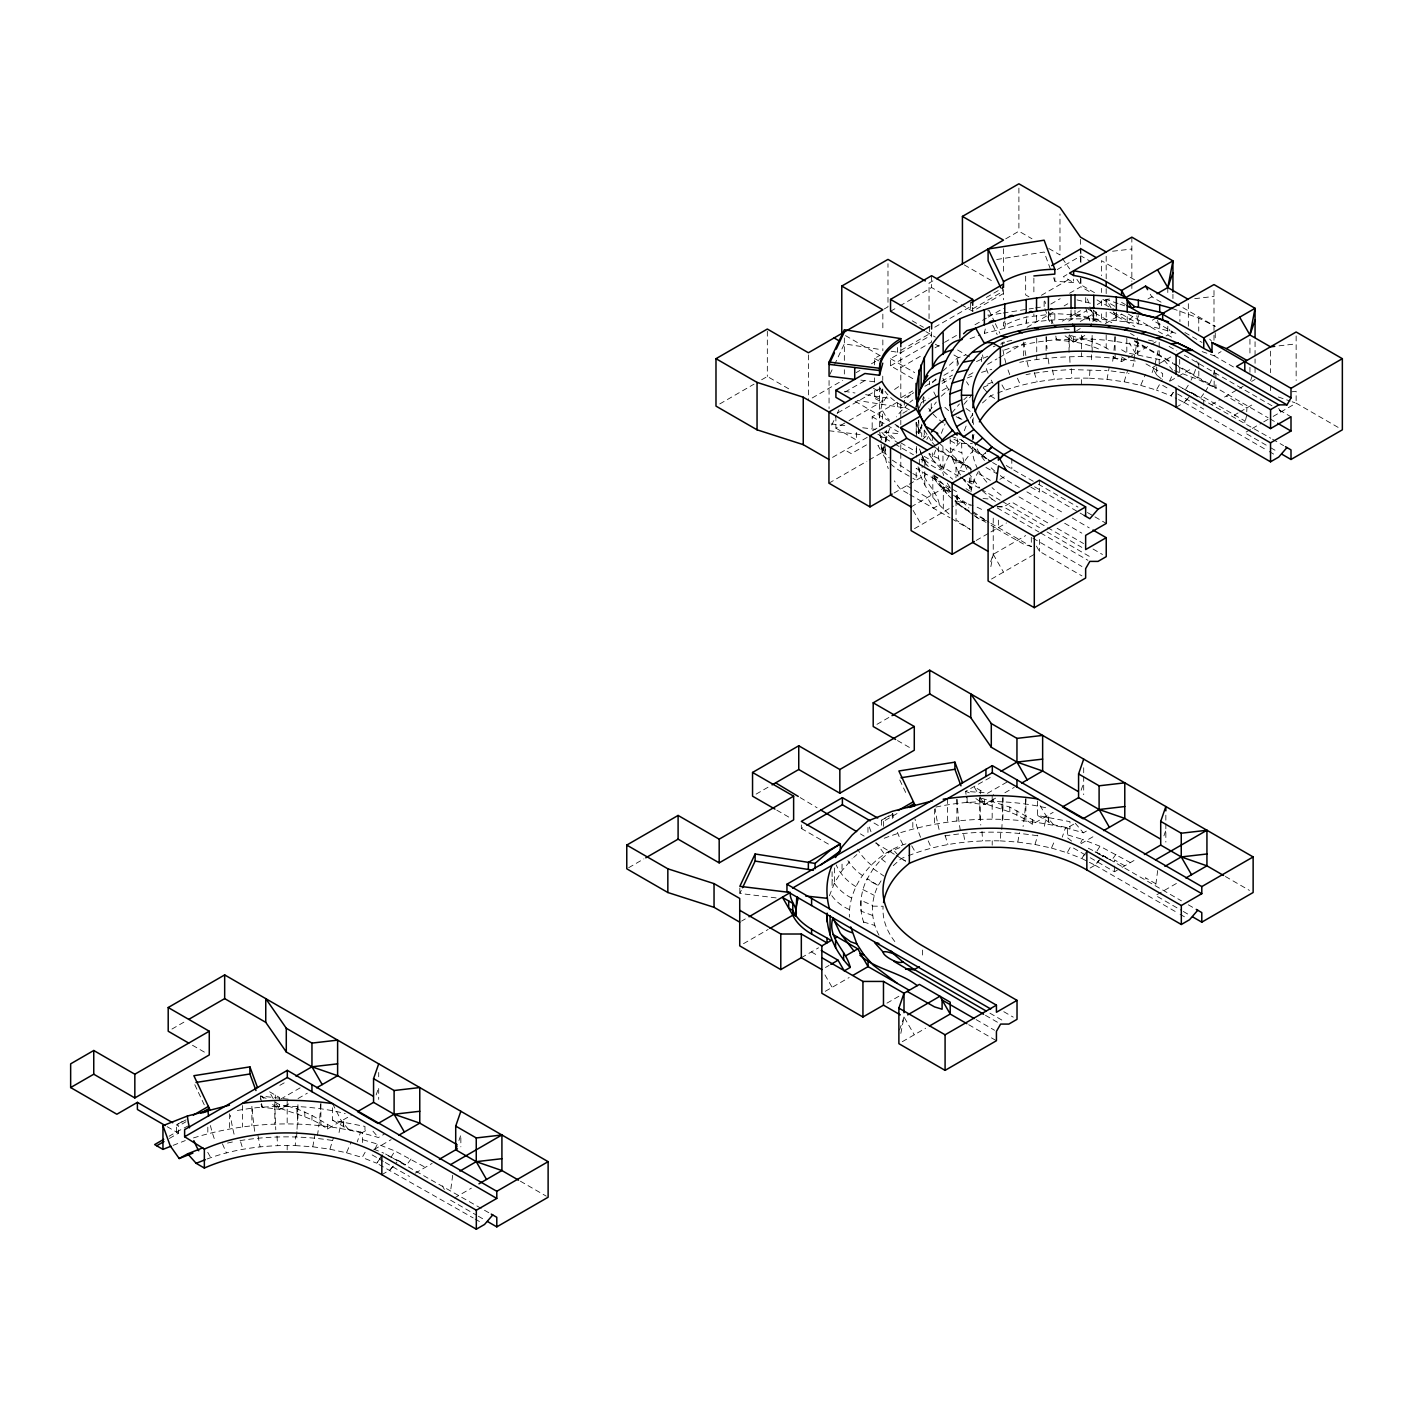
<?xml version="1.0" encoding="UTF-8"?>
<svg xmlns="http://www.w3.org/2000/svg" width="1413" height="1413" viewBox="0 0 1413 1413"><rect width="100%" height="100%" fill="white"/><g stroke="black" fill="none" stroke-linecap="round" stroke-linejoin="round"><path stroke-width="0.75" stroke-dasharray="5 3.75" d="M287.175 1149.882L287.21 1145.59M992.191 845.168L992.226 840.876M1081.387 384.619L1081.44 378.189M885.192 449.087L885.121 454.227A152.215 87.889 0 0 0 888.282 468.657M885.192 441.986L886.693 430.7L886.693 437.818L882.012 452.531L868.748 460.196M452.672 1175.263L450.641 1190.664M1157.671 870.549L1155.657 885.951L1155.587 883.62L1145.307 877.685L1147.303 881.129M1246.743 411.695L1246.902 407.862L1226.36 396.011M1025.767 799.369L1025.555 803.608A42.319 6.147 -84 0 1 1023.083 826.517M1114.981 336.683L1114.769 340.922A42.319 6.147 -84 0 1 1113.762 352.438M207.075 1158.996C235.141 1148.539 265.397 1144.866 295.246 1145.59L295.812 1136.052M908.435 855.713C937.473 844.091 969.124 840.134 1000.245 840.876L1000.828 831.339M997.649 393.026C1026.686 381.404 1058.337 377.465 1089.476 378.189L1090.041 368.652M1137.553 337.725L1132.943 366.726M1026.721 318.879L1026.209 323.171L984.366 333.344L984.366 329.035M362.523 1142.534L362.364 1132.555L368.687 1128.899M1073.686 824.185L1067.363 827.841L1067.539 837.821L1071.955 841.353M1161.186 378.666L1156.752 375.134L1156.717 366.956M1005.491 323.224L1004.767 327.551L1004.767 321.087M332.585 1103.624L341.416 1121.004L338.714 1134.127M1040.092 805.64L1046.415 816.29L1043.712 829.413M295.246 1145.59L312.785 1146.791L314.852 1135.451M1000.245 840.876L1017.784 842.077L1019.515 832.628M1089.476 378.189L1107.015 379.391L1109.064 368.051M905.963 843.844C874.947 853.364 848.206 883.69 849.372 917.09M879.027 935.212C870.638 920.004 870.231 901.052 878.144 885.562L867.229 878.586C859.969 892.981 858.362 910.537 864.986 925.444M1158.095 350.548L1155.145 363.706M881.058 880.829L878.144 885.562L866.928 879.345L873.269 868.73L881.571 858.998L892.68 849.089L898.315 855.43M900.84 1033.415L904.002 1017.007L914.282 1034.793M990.866 566.631L993.233 554.32L993.233 515.515M885.969 441.474L887.028 436.105A152.215 87.889 0 0 1 890.402 427.221M984.366 333.344L985.267 328.982M970.908 491.901L972.25 485.86A42.302 25.24 -58.3 0 1 978.185 471.907M1246.602 415.528L1244.871 423.264L1244.8 420.933L1203.735 397.212L1203.735 405.248M312.785 1146.791L329.936 1149.211L333.362 1138.066M1107.015 379.391L1124.165 381.81L1127.574 370.648M1017.784 842.077L1034.952 844.497L1037.796 835.189M362.364 1132.555L360.633 1132.043L357.259 1141.845M1153.838 367.839L1151.471 374.445M1067.363 827.841L1065.632 827.329L1062.258 837.132M916.419 422.328L918.768 433.685L920.587 428.192A42.319 34 -17.4 0 1 922.124 425.136M376.141 1094.969L378.702 1087.551L378.702 1099.402M458.925 1140.538L460.85 1134.975L460.85 1146.844M990.654 561.738L993.233 554.32L1025.679 535.58M899.516 1029.971L904.002 1017.007M1171.518 337.124L1167.792 334.969L1169.717 329.406M1081.139 790.238L1083.7 782.837M1250.576 380.539L1252.501 374.993M1163.923 835.825L1165.849 830.261M919.298 407.703L923.66 396.594L924.844 400.338M921.311 426.284L918.627 433.12L918.627 420.191M941.341 433.349L945.067 423.9M964.284 430.735L966.598 424.854M829.396 895.807L834.447 883.001L842.042 870.62L852.092 858.839M329.936 1149.211L346.485 1152.778L351.201 1141.916M1124.165 381.81L1140.697 385.378L1145.413 374.516M1034.952 844.497L1051.484 848.065L1054.628 840.823M884.45 446.985L882.012 452.531A72.611 41.913 0 0 0 889.272 462.634M829.943 374.321L833.546 366.709M834.447 364.801L844.338 343.871L880.546 349.559M831.745 425.048L836.249 415.528M837.15 413.638L838.933 409.823M776.126 897.891L739.829 893.44L741.631 889.642M935.6 450.164L932.333 459.137L942.966 470.988L952.715 479.254M374.904 1149.052L377.448 1144.071L394.986 1150.977L425.348 1167.332M1080.751 842.66L1082.446 839.357L1099.985 846.246L1130.365 862.601M926.822 439.461L928.465 436.334M346.485 1152.778L362.17 1157.477L365.137 1152.231M1140.697 385.378L1156.382 390.076L1162.334 379.567M1051.484 848.065L1067.168 852.763L1070.136 847.5M929.083 411.466L936.289 402.034M970.289 418.142L973.186 413.391M390.959 1157.353L394.986 1150.977M1096.965 851.032L1099.985 846.246M382.199 1154.651L376.759 1163.217L362.17 1157.477M1173.161 392.39L1170.988 395.817L1156.382 390.076M1083.93 855.077L1081.757 858.503L1067.168 852.763M922.565 439.425L927.352 434.868M380.309 1158.183L376.759 1163.217L473.196 1217.918M1173.355 392.461L1170.988 395.817L1176.676 398.678M1086.491 851.792L1081.757 858.503L1087.462 861.365M410.989 1159.031L406.485 1165.177L401.716 1162.775M1200.714 397.777L1204.088 393.167M1115.987 854.317L1111.501 860.464L1095.958 852.622M381.846 1174.662L390.059 1169.911L393.874 1165.019M1176.075 407.262L1184.288 402.511L1189.375 395.993M1090.13 868.041L1095.075 865.198L1098.872 860.305M932.509 382.746L936.289 378.331M951.797 412.932L959.427 403.977M963.878 404.418L970.784 396.311M390.059 1169.911L396.912 1162.016M1178.583 399.649L1184.288 402.511L1189.764 396.188M1089.37 862.319L1095.075 865.198L1103.288 855.713L1181.462 900.858M908.365 403.782L901.812 410.282A152.215 87.889 0 0 0 896.531 416.888M972.073 446.738L982.794 455.816L985.868 452.884M942.895 371.018L957.184 358.266L965.309 355.069M941.305 396.152L949.236 389.07M963.878 399.649L967.057 396.806M982.477 402.952L990.354 395.905L995.829 393.75M853.682 857.426L856.843 854.582M893.246 865.639L901.141 858.592L906.616 856.437M982.406 455.498L985.603 452.655M911.049 394.262L904.285 400.727L904.285 407.845L857.108 400.409M909.742 402.422L912.833 399.985M1132.89 316.406L1127.203 322.217L1127.203 314.075M719.782 403.924L754.012 384.159M761.625 379.761L767.33 376.476L791.598 390.483M884.273 308.952L887.982 306.815L887.982 263.701M932.863 280.887L929.048 283.095L929.048 319.744M1005.72 238.832L1018.897 231.22L1031.967 238.762M890.543 311.249L898.014 306.939M899.887 305.862L931.609 287.546L959.48 303.636M874.541 364.907L874.541 358.443L879.857 355.37M812.21 397.971L842.749 380.344M856.119 372.626L859.934 370.436M871.397 363.812L880.935 358.301M934.77 327.215L969.141 307.38M986.309 297.472L1003.495 287.546M1002.612 286.274L1002.612 291.608L970.643 310.065L970.643 302.965M912.833 378.666L890.543 365.79L890.543 358.69L931.609 334.969M961.352 304.713L972.692 311.249L1003.495 293.48L1002.612 291.608M844.956 392.108L864.897 380.609M890.543 365.79L931.609 342.087L931.609 331.013M1057.207 269.583L1080.91 255.894L1090.147 261.228M900.805 367.574L921.735 355.493M935.035 347.81L942.648 343.43M944.555 342.335L957.855 334.634M974.97 324.76L986.38 318.172M988.288 317.077L1003.495 308.299M1066.939 274.634L1063.353 276.701L1073.633 282.618L1073.633 279.067M837.768 412.861L882.754 386.897M1041.399 295.299L1071.496 277.919M835.895 415.987L835.895 428.174L847.146 421.675M849.019 420.597L882.754 401.115L874.541 396.382M1050.795 304.095L1060.209 298.673M1069.623 293.233L1080.91 286.715L1092.108 293.197M901.353 397.495L912.639 390.995M876.908 428.21L872.174 430.947L872.174 416.729L897.237 402.246M904.585 398.007L913.787 392.69M924.914 386.261L936.271 379.708M943.849 375.346L953.298 369.87M1027.11 327.268L1053.109 312.255M1064.13 305.897L1067.804 303.76M941.853 381.227L952.503 375.081M942.153 383.435L950.914 378.366M880.069 426.39L882.542 424.96L882.542 410.724L885.068 415.033A72.611 41.913 0 0 0 889.272 419.961M902.854 413.232L910.237 408.975M921.311 402.581L928.889 398.201M942.135 390.553L947.805 387.286M968.611 375.257L974.299 371.99M987.546 364.342L997.013 358.867M998.903 357.789L1025.396 342.494M1062.364 321.14L1080.433 310.701M832.54 457.388L867.953 436.935M1068.723 321.034L1086.579 310.719M1097.265 304.537L1106.185 299.397L1112.596 298.655M866.505 444.883L851.297 453.661L845.151 450.111M1080.239 321.493L1096.311 312.22L1096.311 319.338L1101.434 322.288L1101.434 311.514M1076.671 330.677L1080.239 328.611M1092.726 321.387L1096.311 319.338L1091.172 310.436M828.936 483.175L866.858 461.292M916.101 432.855L923.59 428.528M1084.795 335.464L1073.633 341.911L1056.341 339.827L1054.84 335.729M1105.284 323.63L1121.586 314.216M1147.957 298.991L1155.322 294.752M1156.646 317.695L1152.39 320.15L1172.931 332.002L1166.078 335.958M894.04 493.013L926.486 474.291M1113.02 356.712L1121.586 361.657L1148.681 346.008M1151.754 344.224L1157.106 341.151M911.085 506.896L947.028 486.143L950.119 491.512M1156.576 365.155L1152.39 367.574L1156.752 375.134M1159.737 363.335L1170.723 356.994M914.511 528.639L953.51 506.119M999.927 479.307L1006.886 475.298M1170.229 380.998L1175.899 377.713M1177.788 376.617L1192.925 367.892M1202.145 351.625L1213.997 355.723L1221.062 351.643M976.189 540.455L989.135 532.966M990.955 531.924L1006.48 522.951M1211.294 404.701L1219.578 399.932M1224.541 397.071L1243.087 386.35M1251.653 381.404L1255.062 379.426M1238.071 412.967L1234.538 414.998L1236.516 418.442M1239.837 411.942L1254.143 403.676M171.962 1029.053L187.028 1020.363M991.52 579.03L1035.658 553.543M1250.47 429.517L1244.8 432.784L1268.821 446.667M1252.36 428.422L1261.827 422.964M1263.717 421.869L1271.276 417.506M1273.166 416.411L1296.145 403.147L1338.659 427.697M182.065 1121.639L176.413 1124.907L176.413 1132.025L169.154 1136.211M186.163 1119.82L176.413 1124.907L178.462 1126.09L185.951 1121.763M628.661 867.706L643.869 858.91M756.096 794.124L770.315 785.911M876.961 724.339L890.155 716.727M169.401 1138.436L178.462 1133.208L178.462 1126.09M279.845 1085.343L285.214 1082.252M280.657 1099.102L302.082 1086.738M288.711 1103.942L279.403 1109.311L262.112 1107.227L260.61 1103.147M298.019 1098.555L307.328 1093.185M801.33 824.927L801.33 828.477L805.057 826.322M237.349 1110.494A152.569 88.083 0 0 1 259.215 1107.421L274.881 1106.379C292.279 1113.356 311.92 1116.818 327.357 1129.058L351.378 1115.193M888.936 815.849L881.412 820.176L881.412 825.528M893.122 814.082L881.412 820.176L883.478 821.377L898.438 812.722M741.578 921.082L745.305 918.927M990.213 777.521L965.627 791.315L966.121 795.042M193.475 1137.924C253.139 1119.379 318.632 1119.255 378.384 1137.536L384.23 1134.162M987.44 793.347L1007.08 782.007M374.109 1149.493L391.136 1139.655M743.503 943.672L768.16 929.454M995.582 798.151L984.402 804.598L967.11 802.513L966.368 796.914M1004.89 792.764L1014.198 787.394M415.175 1173.196L432.131 1163.411M801.33 957.714L818.551 947.787M935.971 807.053A152.569 88.083 0 0 1 964.231 802.69L979.898 801.666C997.278 808.642 1016.918 812.086 1032.355 824.327L1053.18 812.316M825.457 967.499L829.06 965.415M884.202 838.245C947.434 814.453 1018.861 813.27 1083.382 832.822L1089.229 829.449M454.368 1198.012L471.377 1188.174M825.28 991.308L849.16 977.531M1080.998 843.685L1096.135 834.942M886.958 1003.142L899.922 995.653M1090.235 857.744L1114.504 871.768L1120.191 868.483M1122.081 867.388L1137.147 858.698M902.289 1041.699L925.621 1028.24M1176.393 883.461L1155.587 895.471L1181.462 910.414M976.489 361.569L987.811 356.217M176.413 1132.025L188.123 1125.914M993.268 346.803L995.088 346.044M967.34 377.978L973.416 375.575M987.581 384.159L993.286 381.916M983.218 387.268L991.043 384.177M899.869 847.623L884.202 853.805L876.272 842.749M173.11 1145.378L185.297 1140.574M970.042 338.696L980.269 334.881M331.472 1126.673L311.955 1115.422L296.924 1108.763L288.393 1106.326L279.403 1109.311L272.568 1104.471M1000.704 344.154L1004.431 342.9L1003.495 340.904M1004.431 350.018L1008.705 348.569A152.569 88.083 0 0 1 1053.444 340.021L1084.866 338.89A152.569 88.083 0 0 1 1145.59 347.792M981.54 372.361L991.785 369.288M1011.867 340.356L1002.047 342.494L1002.788 348.764A42.319 14.095 75.5 0 0 1006.109 363.795M1019.727 362.346L1023.666 361.498M1026.015 374.71L1030.254 373.791M227.528 1143.046L236.042 1141.192M964.567 471.606L957.166 469.787L962.695 478.248M996.713 259.515L1044.136 252.044L1050.972 270.66M1001.022 313.368L988.093 315.399L988.093 310.065M1003.177 313.032L1033.362 308.281M1035.517 307.946L1044.136 306.586L1044.136 299.468L1045.655 303.601M1025.838 361.18C1062.753 354.946 1100.656 355.175 1137.553 361.428M1034.228 373.226L1050.106 370.983M945.014 835.913C976.33 830.756 1008.476 830.95 1039.791 836.143M239.998 1140.627C271.331 1135.469 303.477 1135.663 334.793 1140.856M1112.596 251.231L1131.848 249.006M1194.744 298.655L1213.997 296.43M1279.03 345.832L1296.145 343.871M1291.871 391.79L1296.145 391.295L1296.145 403.147L1292.189 401.787M950.066 438.789C950.861 450.182 947.734 463.411 964.037 462.758L968.241 472.525L979.739 487.909M863.396 921.947L874.824 925.444M1052.137 370.842L1070.4 369.552L1107.068 370.665M950.243 448.486L961.829 452.778L964.037 462.758M1097.124 321.652A72.611 41.913 0 0 0 1054.84 313.792L1027.057 316.989A72.611 41.913 0 0 0 1003.495 326.085L1003.495 322.129M979.898 801.666L995.653 801.577A152.569 88.083 0 0 1 1048.163 808.324M274.881 1106.379L290.654 1106.291A152.569 88.083 0 0 1 345.231 1113.55M997.419 506.843L1003.566 506.861L1039.456 527.579M1175.863 333.291C1127.768 317.801 1075.982 315.311 1026.209 323.171L1026.209 316.706M961.652 443.452L972.338 443.558M872.439 906.139L883.107 906.245A135.118 78.015 0 0 0 895.294 942.171M1053.603 277.813L1054.84 281.187L1073.633 282.618M997.03 506.561L1003.566 506.861L1011.779 502.11L1049.559 523.923M983.024 498.524L992.173 499.231L995.423 501.403M862.831 889.536L874.294 895.383M883.99 432.201L901.088 433.985M1064.307 328.982L1071.76 329.83M860.835 380.115L877.455 382.146M831.162 423.9L847.994 425.967M862.707 427.768L875.336 429.305M829.06 430.753L861.082 434.674M880.281 437.023L886.693 437.818L879.54 429.817M1121.586 349.788L1126.815 352.808L1164.489 360.58L1172.613 370.135M1111.13 370.948L1129.005 373.456M1037.601 800.977L1037.601 815.495L1069.977 821.677L1069.977 828.795M332.585 1107.774L332.585 1120.209L364.96 1126.408L364.96 1133.509M891.197 351.236L900.805 352.755M844.338 391.295L854.989 392.973M865.639 394.651L891.197 398.66M975.164 515.851A42.302 25.31 -58.1 0 0 981.735 519.931L986.557 520.708M974.405 481.957L963.86 479.908L972.497 489.552L963.79 479.943M1077.024 299.892L1091.136 303.406M1075.169 313.757L1099.031 320.68M1070.895 335.588L1082.623 338.926A72.611 41.913 0 0 1 1106.185 348.022L1109.594 349.982M981.664 798.274L1009.818 807.088L1036.471 821.96M288.287 1099.19L260.61 1096.029L260.61 1101.363M275.305 1102.193L279.403 1104.56L288.393 1106.326M1148.557 340.091L1157.053 341.946M1037.601 815.495L1053.55 824.715L1065.632 827.329M332.585 1120.209L348.552 1129.429L360.633 1132.043M1172.454 308.564L1198.754 318.137L1215.251 326.35L1178.46 305.102M1174.38 370.665L1198.807 379.761L1215.904 388.381L1215.904 381.916M1067.928 835.012L1082.446 839.357M362.929 1139.726L377.448 1144.071M951.179 491.547C942.294 489.781 936.13 482.522 932.085 474.874M1031.313 537.293L1031.331 546.548L1023.754 544.199L996.448 528.745M1118.019 303.512L1106.185 299.397L1112.331 310.065M1119.997 304.184L1129.87 307.61M1278.376 397L1290.21 401.098M973.009 505.695L961.864 501.827L952.68 494.515M951.249 436.264L961.405 439.92L990.336 461.168L986.133 458.713M872.598 915.465L861.1 911.173L860.906 900.328L872.422 905.397M1088.293 848.224L1094.051 851.068M373.809 1149.211L383.859 1153.167M969.283 792.852L965.627 791.315L984.402 792.728L974.14 786.811L978.255 793.929M266.121 1098.343L260.61 1096.029L261.37 1101.628M953.969 439.337L961.652 442.711L961.829 452.778M977.107 507.161L984.879 510.994M1182.398 388.31L1196.546 395.357M1095.075 851.933L1107.315 858.044M388.169 1155.71L402.316 1162.758M1178.089 385.767L1270.676 438.171M1095.782 851.933L1100.957 854.547M1103.288 855.713L1110.318 859.863M385.59 1154.032L489.393 1213.043M956.142 416.676L961.758 419.785M1134.551 279.756L1101.434 260.646L1101.434 275.729M1161.08 302.188L1151.754 296.801L1148.681 291.467M1048.764 248.476L1059.98 254.941L1059.98 213.981M1184.906 332.532L1201.968 342.405M1121.586 302.364L1125.331 304.537M1213.997 355.723L1234.538 367.574M1076.883 279.35L1080.503 284.578L1095.181 293.056M1114.786 306.285L1101.434 298.585L1101.434 309.359M1128.157 314.004L1162.493 333.821M1096.983 299.945L1110.141 307.539M1121.41 314.039L1138.33 323.807L1138.33 315.505M1113.833 312.715L1128.051 320.928M1110 312.273L1134.833 326.615M1169.116 346.397L1176.729 350.813M1184.341 355.211L1271.965 405.778M1279.577 410.176L1291.005 416.782M1093.22 310.436L1096.311 312.22M1087.568 308.741L1111.801 322.729M1130.453 333.486L1134.18 335.64M1134.445 340.621L1172.631 362.664M1174.539 363.777L1268.097 417.789M1270.004 418.884L1275.727 422.187M1134.551 341.416L1176.623 365.702M1178.46 366.762L1215.904 388.381M1145.978 363.883L1162.652 373.509L1162.652 377.73M1028.947 296.801L1025.661 294.911L1025.661 275.5M1272.53 439.231L1283.622 445.643M964.284 264.902L994.169 282.158M1121.586 356.906L1125.684 359.273M1162.652 385.36L1170.123 389.67M1177.594 393.98L1203.735 409.081M1270.676 447.727L1278.076 452.001M1184.288 402.511L1267.426 450.517M1269.316 451.595L1276.857 455.957M912.25 320.822L923.448 327.286M925.851 331.631L935.335 337.124M957.625 349.982L970.643 357.507M935.335 344.224L939.044 346.379M953.916 354.963L961.352 359.255M990.354 395.905L995.282 398.749M890.543 358.69L914.706 372.626M845.504 335.64L882.842 357.206M874.541 358.443L881.111 362.223M873.464 388.31L882.012 393.256L882.012 387.904M909.371 409.858L900.805 404.93A72.611 41.913 0 0 1 885.068 391.33M1006.268 465.495A134.712 77.768 0 0 0 1011.814 468.886L1036.383 483.069M1038.272 484.164L1077.942 507.073M1087.392 512.53L1093.061 515.798M1094.951 516.893L1106.291 523.428M992.58 462.528L996.589 464.842M1034.563 486.779L1078.525 512.142M1080.097 513.06L1085.643 516.257M950.437 440.697L957.29 444.653L957.29 432.784M1030.872 487.132L1039.438 492.077L1039.438 480.208M985.956 467.438L996.73 473.655M1019.338 487.503L1011.779 483.14A135.118 78.015 0 0 1 996.395 472.525M1026.898 491.865L1064.678 513.678M1072.237 518.041L1089.246 527.861M855.095 401.31L893.016 423.211M894.906 424.306L898.703 426.479M933.445 446.543L970.908 468.18L970.908 489.728M937.013 449.546L971.314 469.346M978.926 473.744L990.372 480.349M1018.95 496.846L1057.065 518.854M1064.678 523.252L1081.828 533.143M872.174 416.729L885.209 424.253M887.081 425.331L898.262 431.795M1057.118 528.285L1083.577 543.563M1093.026 549.021L1102.476 554.479M900.805 442.87L916.807 452.089M924.031 456.275L958.261 476.04M960.151 477.135L979.174 488.103M981.064 489.198L1000.086 500.184M1001.976 501.279L1045.708 526.519M1047.616 527.632L1081.846 547.379M877.809 434.197L892.839 442.887M894.712 443.965L913.505 454.809M921.029 459.154L924.773 461.327L928.253 466.643M1047.015 531.942L1092.355 558.117M997.26 507.938L1038.82 531.942M1040.71 533.019L1087.939 560.29M885.139 445.943L885.139 453.061L882.012 447.797L877.915 445.413L882.012 452.531L885.139 453.061L889.272 457.9M950.437 488.121L916.207 468.357L916.207 480.208L912.798 478.248M952.15 489.11L957.29 492.077L957.29 503.929L989.029 522.262M1032.938 538.229L1081.952 566.525M835.895 428.174L856.437 440.026L856.437 431.901M911.085 472.507L890.596 459.031M912.798 473.496L920.322 477.841M890.49 463.817A72.611 41.913 0 0 0 900.805 471.324L911.085 477.258M990.902 523.34L1031.331 546.548M1036.383 546.089L1039.438 551.353L1081.952 575.903M981.735 519.931L989.224 524.258M991.114 525.336L996.73 528.586M906.757 485.683L927.281 497.535L933.445 508.203L939.433 504.741C937.261 491.918 926.221 483.794 922.124 471.783M907.888 493.455L900.593 489.234A152.215 87.889 0 0 1 894.376 480.879M909.725 494.515L950.013 517.776M951.85 518.836L970.254 529.451L956.036 519.931L956.036 496.21L970.254 505.748M1225.407 876.502L1249.428 890.384M1124.783 865.833L1114.504 859.899L1114.504 862.195M1188.298 904.797L1194.391 908.312M897.467 740.536L910.537 748.078M1073.438 848.047L1088.363 856.667M1183.299 911.473L1188.845 914.688M1095.075 865.198L1178.195 913.204M1180.085 914.282L1187.644 918.644M873.993 823.002L879.557 826.234M901.141 858.592L906.069 861.435M776.814 810.179L789.885 817.738M801.33 828.477L831.056 845.645M1003.795 1011.708L1013.245 1017.148M989.912 1013.174L1003.142 1020.804M985.497 1015.346L998.726 1022.977M976.1 1019.603L994.575 1030.271M968.7 1024.708L996.43 1040.727M811.38 951.92L818.675 956.142M520.408 1181.215L546.283 1196.157M192.468 1045.249L205.539 1052.791M372.167 1154.916L383.365 1161.38M385.237 1162.475L409.505 1176.481M450.57 1200.185L476.446 1215.127M478.301 1216.204L483.847 1219.401M475.086 1219.013L480.756 1222.28M167.123 1126.656L178.462 1133.208M1191.901 392.726L1199.531 397.177L1185.171 389.935A42.319 21.124 -66 0 0 1188.245 385.219M397.689 1160.144L405.301 1164.577M800.129 797.568L817.085 807.777M860.393 833.864L864.155 836.125M875.459 842.925L894.288 854.264M896.178 855.395L905.592 861.065M934.311 475.722L937.967 477.93M958.261 417.065L961.9 419.396M1069.111 338.979L1073.633 341.911A72.611 41.913 0 0 1 1099.031 349.135M982.794 455.816L991.414 461.521M961.405 439.92L973.61 450.429L987.175 459.402M939.292 443.187L955.983 458.307L970.908 468.18M966.033 488.668L969.371 490.876M984.737 519.489L973.734 512.124A42.319 27.448 -53 0 1 957.502 500.873L956.036 496.21M972.444 514.473L954.888 501.032M974.14 515.621L977.549 517.882M966.068 408.498L971.402 412.172M873.269 868.73L883.973 876.078M949.077 492.466L943.142 488.386L933.375 475.422M1065.084 335.87L1073.633 341.911L1082.517 338.908L1082.517 331.79M975.871 798.557L984.402 804.598L993.304 801.595L993.304 794.477M264.037 1098.449L260.61 1096.029L262.112 1100.109M881.571 858.998L888.3 864.367M982.406 490.894L992.173 499.231M949.66 490.77L932.827 473.673L937.667 483.405L947.84 494.762M956.089 495.38L968.894 507.991M918.079 466.767C922.247 485.825 934.876 502.198 949.66 514.491M894.553 438.737L887.929 432.608M1053.55 824.715L1046.415 816.29M348.552 1129.429L341.416 1121.004M932.333 442.552L935.088 445.607M983.307 387.992L987.546 392.743M1075.275 823.267L1083.382 832.822M372.979 1131.177L378.384 1137.536M1135.646 353.603L1129.305 342.953M1062.382 258.42L1069.641 268.894M947.258 483.087L950.825 488.527M924.367 430.259L931.202 440.785M928.924 453.873L932.333 459.137L932.333 452.919M966.527 381.74L968.611 385.06M1278.694 408.481L1280.743 412.048M1196.546 361.057L1198.595 364.607M1113.373 311.849L1116.447 317.183M1069.517 334.793L1073.633 341.911L1073.633 337.159M993.233 554.32L1003.495 572.106M955.241 500.379L957.29 503.929M913.134 510.446L921.347 524.682M980.304 797.48L984.402 804.598L984.402 799.846M824.945 974.917L832.133 987.369M442.304 1185.843L444.371 1189.428M273.239 1098.643L269.141 1091.525L279.403 1097.459L279.403 1102.794M276.33 1103.977L279.403 1109.311L279.403 1104.56M1001.958 384.901L1004.943 390.147M911.738 845.839L915.712 852.834M207.729 1152.319L210.714 1157.565M926.539 465.301L922.76 456.858L925.974 464.7M988.994 310.206L994.452 321.74M995.353 323.665L999.892 333.274M992.633 325.008L997.172 334.616M899.781 780.011L906.139 793.47M194.782 1084.725L197.502 1090.5M198.403 1092.426L204.761 1105.867M1017.448 378.207L1020.61 385.449M928.217 840.894L931.379 848.136M222.424 1143.788L226.38 1152.849M952.627 459.26L957.237 469.77M938.462 446.808L938.656 458.43L943.637 475.616M921.417 453.538L919.315 448.627L921.117 453.732A42.319 33.965 -18 0 0 941.217 469.981M922.53 457.017L925.921 464.895M1048.693 311.884L1052.968 323.542M1044.896 308.652L1050.212 323.135M1157.547 320.274L1159.702 328.452L1159.702 322.235M869.295 827.011L871.185 832.328M916.242 433.385L916.189 422.469L918.044 427.821A42.319 34.513 4.8 0 0 924.879 437.571M880.175 387.868L882.012 393.256M880.175 435.292L882.012 440.679M1087.462 298.991L1088.628 302.7M1089.918 306.762L1093.768 318.985L1093.768 310.365M1085.714 307.663L1089.812 320.945M1034.263 372.555L1037.124 381.846M945.05 835.242L947.911 844.532M240.616 1141.828L242.912 1149.264M1136.847 315.753L1138.419 323.824M958.526 364.324L957.184 358.266L957.184 366.885M1052.544 369.976L1054.275 379.426M963.666 834.553L965.061 842.113M257.978 1135.487L260.063 1146.826M892.645 813.411L893.281 817.544M1055.829 336.082L1056.341 339.827L1056.341 336.259M261.617 1103.5L262.112 1107.227L262.112 1103.677M879.769 431.883L880.9 442.216M881.111 444.283L882.012 452.531L882.012 447.797M1071.231 368.669L1071.813 378.189M982 831.356L982.6 840.876M277.001 1136.07L277.584 1145.607M1046.221 336.718L1046.432 340.957A42.319 6.2 84 0 0 1047.051 348.605M956.99 799.405L957.219 803.644A42.319 6.2 84 0 0 960.575 831.939M1093.768 318.985L1093.644 314.746A42.319 2.367 -87.7 0 0 1093.415 311.054M916.189 422.469L916.436 435.61M916.242 448.469L916.348 454.986M274.829 1100.409L274.934 1106.768A42.319 2.102 88 0 0 275.782 1129.799M1296.145 335.958L1296.145 380.503M1270.464 351.131L1270.464 372.696M1270.464 385.625L1270.464 392.108M1255.062 341.716L1255.062 356.8M1255.062 358.955L1255.062 363.265M1255.062 367.574L1255.062 373.509M1249.94 339.279L1249.94 354.38M1249.94 367.309L1249.94 375.929M1215.904 373.297L1215.904 379.761M1215.251 332.814L1215.251 341.434M1213.997 290.513L1213.997 333.079M1213.997 335.234L1213.997 343.871M1214.156 370.259L1214.156 378.878M1214.156 381.033L1214.156 387.498M1198.754 318.137L1198.754 331.084M1198.807 362.523L1198.807 368.987M1198.807 371.142L1198.807 379.761M1188.333 303.707L1188.333 329.582M1179.908 310.789L1179.908 321.563M1179.696 359.326L1179.696 372.255M1172.931 294.275L1172.931 298.585M1167.792 287.546L1167.792 294.01M1167.792 326.35L1167.792 334.969M1165.849 815.177L1165.849 821.642M1165.849 823.797L1165.849 842.113M1159.19 342.405L1159.19 348.622M1159.19 350.707L1159.19 366.108M1137.907 341.946L1137.907 354.398M1137.553 341.875L1137.553 354.327M1131.848 237.154L1131.848 281.346M1131.848 283.501L1131.848 289.965M1126.815 338.29L1126.815 352.808M1121.586 358.496L1121.586 361.657M1116.341 312.026L1116.341 320.645L1116.005 316.388A42.319 6.376 -83.8 0 0 1115.369 312.679M1115.104 336.718L1115.104 358.284M1114.504 866.028L1114.504 871.768M1106.185 256.283L1106.185 280.004M1106.185 288.623L1106.185 297.331M1106.185 299.521L1106.185 306.091M1106.185 312.096L1106.185 322.27M1106.185 334.846L1106.185 348.022M1101.434 288.411L1101.434 292.491M1092.161 352.385L1092.161 335.146L1092.037 339.35A42.319 2.031 -88 0 1 1091.843 347.015M1085.714 297.507L1085.714 305.632M1083.7 767.754L1083.7 774.218M1083.7 776.373L1083.7 794.689M1081.387 335.146L1081.387 356.712M1080.91 248.776L1080.91 264.196M1080.91 278.591L1080.91 286.715M1080.503 239.309L1080.503 263.03M1080.503 278.114L1080.503 284.578M1074.975 310.259L1074.975 318.879M1071.019 310.224L1071.019 318.861L1071.107 314.622A42.319 1.66 88.4 0 1 1071.284 310.931M1069.04 352.402L1069.04 335.164L1069.164 339.367A42.319 2.102 88 0 0 1069.358 347.033M1054.84 277.637L1054.84 281.187M1054.84 313.792L1054.84 322.27M1051.731 320.168L1051.731 323.718M1048.693 817.085L1048.693 824.203M1048.411 311.637L1048.411 320.256L1048.711 316A42.319 5.687 84.5 0 1 1049.276 312.291M1048.322 817.014L1048.322 824.115M1046.115 336.771L1046.115 358.319M1039.438 539.501L1039.438 551.353M1036.736 338.096L1036.736 359.644M1036.559 315.346L1036.559 321.811M1033.874 278.096L1033.874 295.335M1033.874 313.88L1033.874 315.647M1032.355 819.593L1032.355 824.327M1025.873 797.25L1025.873 820.971M1023.666 342.087L1023.666 359.344M1018.897 188.106L1018.897 231.22M1016.954 810.691L1016.954 815.442M1011.814 458.36L1011.814 468.886M1009.818 807.088L1009.818 811.821M1003.495 248.741L1003.495 274.617M1003.495 289.524L1003.495 299.821M1002.93 819.381L1002.93 795.678L1002.824 802.036A42.319 2.031 -88 0 1 1001.729 830.491M1001.923 804.032L1001.923 808.784M998.355 520.143L998.355 527.65M992.173 795.678L992.173 819.399M981.54 357.277L981.54 361.587M980.304 790.362L980.304 793.929M979.827 819.399L979.827 795.678L979.933 802.054A42.319 2.102 88 0 0 980.781 825.068M972.692 307.31L972.692 311.249M972.338 435.133L972.338 441.457M969.371 477.947L969.371 488.721M967.11 797.179L967.11 802.513M956.884 799.44L956.884 821.006M955.983 458.307L955.983 477.7M947.522 798.61L947.522 822.331M943.301 509.051L943.301 485.33L944.873 490.099A42.319 29.708 -45.8 0 0 951.85 498.453M942.966 447.267L942.966 470.988L944.555 465.142A42.319 29.673 -45.9 0 1 962.112 440.679M934.452 809.084L934.452 824.185M932.827 475.739L932.827 497.394M932.333 435.434L932.333 440.768M931.609 275.694L931.609 287.546M931.255 403.623L931.255 407.933M929.56 326.668L929.56 333.786L897.591 352.243L897.591 345.125M929.56 381.21L929.56 384.778M924.773 461.327L924.809 469.681M924.773 471.695L924.809 485.101M924.226 430.047L924.367 438.56M923.66 398.766L923.66 403.076M922.565 950.048L922.565 958.473M922.124 457.247L922.124 467.632M921.735 424.112L921.735 436.829M919.315 459.419L919.315 465.884M919.315 468.039L919.315 472.348M918.768 420.756L918.768 433.685M916.436 446.384L916.436 457.158M912.816 822.419L912.816 828.883M900.805 348.799L900.805 400.179M900.805 403.747L900.805 418.089M900.805 420.279L900.805 424.659M900.805 444.653L900.805 451.224M900.805 453.414L900.805 471.324M897.591 403.235L897.591 406.785M892.327 813.482L892.327 819.964M883.478 821.377L883.478 828.477M882.842 314.092L882.842 331.331M882.842 339.95L882.842 350.742M882.754 376.123L882.754 380.433M882.754 388.928L882.754 402.899L874.541 398.166L874.541 388.257M879.54 386.738L879.54 427.715M874.541 377.836L874.541 382.146M867.953 827.417L867.953 833.882M844.338 337.937L844.338 361.11M844.338 369.729L844.338 374.039M842.042 864.155L842.042 870.62M834.447 867.918L834.447 883.001M832.098 871.733L832.098 888.971M829.06 380.521L829.06 408.551M808.395 354.91L808.395 400.179M767.33 331.19L767.33 376.476M739.829 888.106L739.829 893.44M378.702 1072.467L378.702 1076.777M343.695 1121.798L343.695 1128.916M343.324 1121.728L343.324 1128.846M327.357 1124.306L327.357 1129.058M320.875 1125.684L320.875 1101.963L320.539 1108.322A42.319 6.147 -84 0 1 316.918 1138.348M311.955 1115.422L311.955 1120.156M304.819 1111.801L304.819 1116.553M297.931 1104.701L297.931 1124.112M296.924 1108.763L296.924 1113.497M287.175 1100.391L287.175 1124.112M275.305 1095.075L275.305 1098.643M274.829 1104.719L274.829 1124.112M251.885 1106.326L251.885 1125.719M242.524 1105.496L242.524 1127.044M229.436 1113.815L229.436 1128.899M207.817 1127.132L207.817 1133.597M973.61 424.483A134.712 77.768 0 0 1 972.356 413.285M957.431 476.057A42.319 27.342 -53.2 0 1 973.61 450.429M1209.616 339.12A42.302 23.491 -61.8 0 1 1211.648 341.31M1214.65 370.754A42.302 23.579 -61.7 0 1 1213.59 374.321M1211.577 379.655A42.302 23.579 -61.7 0 1 1205.218 391.631M1195.575 369.447A42.319 21.124 -66 0 1 1191.035 380.168M1001.163 495.204A135.118 78.015 0 0 1 992.032 487.626M986.839 482.257A135.118 78.015 0 0 1 978.714 470.882M977.778 469.116A135.118 78.015 0 0 1 972.232 445.413M973.08 438.048A135.118 78.015 0 0 1 973.963 434.392M994.893 471.253A135.118 78.015 0 0 1 989.347 466.007M984.508 460.514A135.118 78.015 0 0 1 974.723 442.976M973.645 439.337A135.118 78.015 0 0 1 972.586 433.826M972.515 422.752A135.118 78.015 0 0 1 973.486 417.241M1069.994 362.382A42.319 2.102 88 0 1 1069.659 354.804M1091.56 354.787A42.319 2.031 -88 0 1 1091.225 362.382M1113.32 356.288A42.319 6.147 -84 0 1 1112.314 363.83M943.425 422.876A42.319 33.188 26.6 0 1 933.234 414.256M930.849 411.413A42.319 33.188 26.6 0 1 928.747 408.445M993.003 383.4A42.319 17.768 70.9 0 1 991.255 380.15M988.076 373.244A42.319 17.768 70.9 0 1 985.391 365.967M983.289 358.549A42.319 17.768 70.9 0 1 982.494 354.857M1009.747 374.604A42.319 14.095 75.5 0 1 1007.222 367.486M948.671 410.618A42.319 31.845 36.1 0 1 942.966 405.372M936.13 396.399A42.319 31.845 36.1 0 1 932.951 389.935M948.865 389.776A42.319 30.062 44.5 0 1 942.913 378.26M962.447 502.48A42.319 29.708 -45.8 0 1 956.778 501.05M938.656 458.43A42.319 34.477 -6.8 0 1 929.1 453.414M1048.923 363.865A42.319 6.2 84 0 1 1047.898 356.323M1171.66 376.67A42.319 17.715 -71 0 1 1168.286 383.294M1028.311 366.779A42.319 10.227 79.9 0 1 1027.004 361.216M1025.873 355.528A42.319 10.227 79.9 0 1 1024.213 344.101M899.163 443.664A72.611 41.913 0 0 1 885.068 431.053M882.012 425.861A72.611 41.913 0 0 1 879.54 414.998L882.012 404.153L885.068 398.961A72.611 41.913 0 0 1 889.272 394.05M894.553 389.493A72.611 41.913 0 0 1 900.805 385.36M899.163 427.662A72.611 41.913 0 0 1 896.019 425.596M851.385 897.926A42.319 34.089 16.1 0 1 831.939 879.116M855.854 886.587A42.319 33.188 26.6 0 1 836.213 864.88M902.907 844.479A42.319 17.768 70.9 0 1 897.449 832.328M871.468 865.18A42.319 30.062 44.5 0 1 857.603 849.248M862.584 875.618A42.319 31.845 36.1 0 1 847.888 860.641M920.534 837.291A42.319 14.095 75.5 0 1 914.988 818.939M939.08 829.466A42.319 10.227 79.9 0 1 935.212 808.66M849.231 909.495A42.319 34.513 4.8 0 1 830.385 893.458M297.825 1106.75A42.319 2.031 -88 0 1 297.013 1129.782M296.907 1131.619A42.319 2.031 -88 0 1 296.624 1136.953M214.211 1138.507A42.319 14.095 75.5 0 1 210.413 1125.543M254.693 1131.265A42.319 6.2 84 0 1 252.221 1108.357M234.081 1134.18A42.319 10.227 79.9 0 1 230.443 1115.281"/><path stroke-width="1.5" d="M1172.454 308.564C1103.27 287.634 1026.615 290.884 959.816 318.808C916.507 343.536 898.845 407.58 939.292 443.187M1168.533 321.846C1106.185 301.534 1036.418 303.159 975.659 328.187C939.15 349.718 923.678 403.8 957.06 435.063M1085.643 516.257L1085.643 506.896L1039.438 480.208L988.093 509.863L988.093 580.99L1034.298 607.678L1085.643 578.041L1085.643 568.662L1089.829 561.385L1098.025 561.403L1106.238 556.651L1106.238 537.682L1085.643 549.586L1085.643 535.35L1106.291 523.428L1106.291 504.459L1098.078 509.21L1003.601 454.668L991.979 446.985L973.928 429.499L963.313 436.97C948.759 419.007 945.156 392.867 956.725 372.467C971.42 342.335 1004.961 332.514 1035.641 327.728L1038.873 329.423C1087.851 321.828 1140.167 326.721 1184.324 350.318L1278.8 404.86L1286.996 404.877L1291.005 397.901L1291.005 388.328L1212.018 342.635L1212.018 352.296C1191.247 344.383 1177.541 324.425 1156.646 317.695M973.928 429.499C960.434 412.861 957.096 388.628 967.817 369.711C980.922 342.37 1011.213 333.68 1038.873 329.423L1035.005 327.869C1087.904 319.568 1144.459 324.654 1192.219 350.159L1286.996 404.877M770.05 928.359L792.799 915.218L795.925 915.748L796.755 897.043M987.634 551.088L972.692 542.468L972.692 495.045L996.448 481.321L998.461 465.919L1031.331 484.889M845.151 402.687L835.895 397.353L835.895 390.235L864.897 373.491L879.54 375.275L882.754 363.176M1091.437 324.319L1090.659 326.226M1157.106 293.71L1167.792 287.546L1172.931 260.857L1131.848 237.154L1069.517 273.133L1073.633 275.5A72.611 41.913 0 0 1 1106.185 286.362L1125.684 297.613L1145.59 286.132L1178.46 305.102M1212.018 342.635L1226.36 348.587L1249.94 334.969L1255.062 308.299L1213.997 284.578L1155.357 317.501M796.049 907.817L797.815 898.774M916.843 403.323L920.64 388.752A42.319 34 17.6 0 1 940.758 372.449M1110.07 325.697L1107.951 327.498M457.106 1144.689L419.767 1123.123L394.103 1114.239L373.562 1102.37L373.562 1078.667L378.702 1063.848M518.553 1180.155L501.915 1170.547L476.252 1161.663L455.71 1149.793L455.71 1126.09L460.85 1111.272M455.71 1149.793L457 1146.102M990.725 1008.97L786.953 891.32L786.953 884.202L992.315 765.634L1201.792 886.587L1201.792 893.687L1181.321 905.521L1086.844 850.979A134.712 77.768 0 0 0 909.354 844.373A135.118 78.015 0 0 0 922.565 945.827L1017.024 1000.369L1017.024 1019.338L1008.811 1024.089L1000.616 1024.072L996.43 1031.349L996.43 1040.727L945.085 1070.365L898.88 1043.677L898.88 1008.105L904.002 993.286L883.478 981.434L862.937 981.434L821.854 957.714M1188.333 299.397L1167.792 287.546L1172.931 272.727M1160.25 838.88L1124.783 818.41L1099.102 809.508L1078.578 797.656L1078.578 773.935L1083.7 759.117M1274.756 346.326L1270.464 346.821L1249.94 334.969L1255.062 320.15M1223.552 875.442L1206.932 865.833L1181.25 856.932L1160.709 845.08L1160.709 821.377L1165.849 806.54L1165.849 810.868M916.048 407.103L917.885 401.857A42.319 34.495 6 0 1 938.303 384.177M921.135 364.731L921.135 388.451L926.098 375.911A42.319 33.011 28.2 0 1 945.633 360.986M832.098 865.268C825.969 879.08 825.457 895.03 829.678 909.46M920.375 390.253L918.839 393.856L918.839 370.135M854.724 367.504L854.724 379.355L829.06 376.211L829.06 362.081L844.338 329.724L900.805 338.625L900.805 346.821M834.447 352.95L829.06 364.36L879.54 370.542A72.611 41.913 0 0 1 900.805 340.904M836.249 349.135L844.338 332.002M877.703 818.039L842.395 797.656L801.33 821.377L840.346 843.897L829.802 850.644L815.071 863.414L755.125 853.982L739.829 886.322L790.326 892.504C789.213 901.247 798.38 906.987 795.925 915.748M742.532 887.735L755.125 861.082L755.125 853.982M1128.298 328.328L1124.872 329.936M835.525 857.514L842.042 846.899L852.092 835.118L867.953 820.953L892.327 811.327L932.474 800.888M925.497 379.108L927.829 375.558M931.379 432.025L939.221 423.635L945.527 419.149M1145.872 332.143L1141.192 333.486M999.486 459.402L1003.601 454.668L1011.814 449.917L1106.291 504.459M1098.078 509.21L1089.847 518.695L1084.195 515.409M492.748 1214.968L484.535 1224.453L476.322 1229.204L381.846 1174.662A134.712 77.768 0 0 0 295.264 1152.037L279.085 1152.001A134.712 77.768 0 0 0 204.355 1168.056L196.142 1163.305L187.664 1153.803L179.204 1158.519L170.214 1145.819L162.954 1125.666L187.328 1116.058L229.436 1105.196M1286.96 447.568L1278.747 457.053L1270.534 461.804L1176.075 407.262A134.712 77.768 0 0 0 1089.476 384.636L1073.297 384.601A134.712 77.768 0 0 0 998.567 400.656A135.118 78.015 0 0 0 979.386 421.851M1197.747 910.255L1189.534 919.739L1181.321 924.491L1086.844 869.949A134.712 77.768 0 0 0 1000.263 847.323L984.084 847.288A134.712 77.768 0 0 0 909.354 863.343A135.118 78.015 0 0 0 883.549 902.571M941.447 440.75L952.698 430.206M999.238 459.243L1003.601 454.668M1162.563 337.124L1156.664 338.113M987.387 451.401L991.979 446.985L987.192 451.242M963.578 333.751L966.898 330.66L975.659 328.187L983.907 342.564L992.156 342.705L1000.369 347.439A135.118 78.015 0 0 1 1176.111 355.069L1270.57 409.611L1278.8 404.86M975.394 444L982.053 438.56M820.511 865.109L840.346 851.015L840.346 843.897L808.36 862.354L808.36 869.472M1171.112 343.748L1178.177 343.165M790.326 892.504L749.031 916.772M956.636 426.673L967.728 419.961M828.936 459.472L803.255 444.653L757.05 429.817L715.985 406.114L715.985 358.69L767.33 329.035L808.395 352.755L882.842 309.783L841.777 286.062L841.777 333.486M841.777 286.062L887.982 259.391L925.321 280.94M962.43 263.825L962.43 216.401L1018.897 183.796L1059.98 207.517L1080.503 237.154L1106.185 251.973M923.996 330.571L890.543 311.249L890.543 299.397L931.609 275.694L972.692 299.397L972.692 305.332M936.678 278.697L1003.495 240.122L962.43 216.401M890.543 299.397L931.609 323.118L972.692 299.397M901.353 342.953L929.56 326.668M970.643 302.965L1002.612 284.49M1051.731 265.626L1080.91 248.776L1096.311 257.678M925.533 425.207L916.207 409.081L870.002 435.752L870.002 506.896L892.186 494.091M927.281 450.111L906.757 438.26L900.593 427.574L920.322 416.181M906.757 438.26L890.543 447.603L890.543 495.045L911.085 506.896M1164.347 313.244L1138.419 307.222L1134.639 306.674L1131.848 308.299L1121.586 290.513L1106.185 281.611A72.611 41.913 0 0 0 1073.633 270.766L1073.633 275.5M1184.324 350.318L1192.519 350.336L1184.324 350.318L1176.111 355.069L1176.111 374.039L1270.57 428.581L1291.005 416.782L1291.005 431.018L1270.534 442.834L1176.075 388.292A134.712 77.768 0 0 0 998.567 381.687A135.118 78.015 0 0 0 975.147 411.784M1006.462 470.547L998.355 456.505L957.29 432.784L911.085 459.472L911.085 530.599L952.15 554.32L974.334 541.515M70.65 1087.551L93.753 1074.216L134.836 1097.936L209.265 1054.946L209.265 1031.225L134.836 1074.216L93.753 1050.495L70.65 1063.848L70.65 1087.551L116.855 1114.239L137.397 1102.37L172.704 1122.752M188.741 1043.094L168.2 1031.243L168.2 1007.522L224.667 974.917L548.12 1161.663L548.12 1197.235L496.793 1226.873L487.538 1221.539M188.9 1019.285L224.667 998.62L265.75 1022.341L286.291 1051.979L311.955 1066.797L337.619 1075.699L373.103 1096.17M988.093 509.863L1034.298 536.534L1085.643 506.896M1291.005 388.328L1342.35 358.69L1342.35 429.817L1291.005 459.472L1281.768 454.138M739.723 922.159L714.042 907.323L667.837 892.504L626.771 868.801L626.771 845.08L678.099 815.442L719.182 839.163L793.629 796.173L793.629 819.893L719.182 862.866L678.099 839.163L645.776 857.815M774.96 809.101L752.546 796.173L752.546 772.452L798.751 745.781L839.834 769.502L914.282 726.512L914.282 750.232L839.834 793.205L798.751 769.502L772.099 784.886M895.612 739.458L873.199 726.512L873.199 702.809L929.683 670.204L1253.137 856.932L1253.137 892.504L1201.792 922.159L1192.554 916.825M193.351 1115.122L208.4 1106.432M200.752 1113.214L209.265 1108.304M892.027 715.649L929.683 693.907L970.749 717.627L991.29 747.265L1016.954 762.084L1042.635 770.986L1078.101 791.457M163.714 1139.355L154.653 1144.583L162.954 1149.387L171.079 1146.173M156.702 1145.766L163.961 1141.58M287.316 1070.365L184.626 1129.641L184.626 1136.759L204.355 1149.087A134.712 77.768 0 0 1 381.846 1155.693L476.322 1210.235L496.793 1198.418L496.793 1191.3L287.316 1070.365L287.316 1077.483L496.793 1198.418M184.626 1136.759L287.316 1077.483M295.918 1076.07L311.955 1066.797L337.619 1063.848M316.636 1087.816L337.619 1075.699L337.619 1040.127L311.955 1043.094L286.291 1028.275L265.75 998.62L265.75 1022.341M806.929 825.245L842.395 804.774L870.267 820.865M373.562 1102.37L357.524 1111.625L378.066 1123.494L394.103 1114.239L419.767 1111.272M898.35 810.408L913.399 801.719M907.464 807.512L914.282 803.591M792.587 888.071L992.315 772.752L1201.792 893.687M1000.916 771.339L1016.954 762.084L1042.635 759.117M398.696 1135.293L419.767 1123.123L419.767 1087.551L394.103 1090.518L373.562 1078.667M1021.634 783.102L1042.635 770.986L1042.635 735.414L1016.954 738.381L991.29 723.544L970.749 693.907L970.749 717.627M439.39 1159.225L457.423 1148.822M626.771 845.08L667.837 868.801L714.042 883.62L739.723 898.438L739.723 945.862L780.788 969.583L801.33 957.714L821.854 969.583M821.448 946.109L831.109 940.528C817.526 932.032 800.288 925.815 792.799 910.467L788.701 908.1L788.701 900.982M834.641 938.479L837.255 936.978M1078.578 797.656L1062.541 806.911L1083.065 818.763L1099.102 809.508L1124.783 806.54M450.57 1164.63L501.915 1134.975L501.915 1170.547L478.954 1183.811M459.931 1171.077L476.252 1161.663L501.915 1158.695M830.862 964.373L838.068 960.222L844.232 970.89L850.22 967.428C846.334 949.766 826.711 938.073 832.911 917.867L840.152 933.022L853.929 951.055M846.016 955.63L857.797 948.83L868.077 966.616L909.248 990.266M852.94 975.359L868.077 966.616L868.077 960.875M1103.694 830.579L1124.783 818.41L1124.783 782.837L1099.102 785.805L1078.578 773.935M496.793 1191.3L548.12 1161.663M986.133 1010.984L914.352 969.548L905.627 969.141L914.352 969.548L919.28 966.686M739.723 910.29L780.788 934.011L801.33 934.011L821.854 945.862L821.854 993.286L862.937 1017.007L883.478 1005.155L900.275 1014.852M903.561 993.551L919.404 984.402L950.207 1002.188L950.207 1014.039L929.401 1026.05M1144.389 854.512L1160.709 845.08M1155.587 859.899L1206.932 830.261L1206.932 865.833L1185.843 878.003M907.658 1014.887L939.945 996.253L950.207 1014.039L966.845 1023.648M1164.93 866.363L1181.25 856.932L1206.932 853.982M898.88 1008.105L945.085 1034.793L996.43 1005.155L996.43 1012.256L1017.024 1000.369M1201.792 886.587L1253.137 856.932M952.132 415.987L963.56 410.053M949.872 405.054L961.458 399.914M902.96 961.917L893.193 953.581C869.101 945.58 895.595 966.033 902.96 961.917L914.352 969.548M187.664 1153.803L202.854 1147.815M179.204 1158.519L192.91 1153.114M196.142 1163.305L205.256 1159.72M949.889 394.068L961.476 389.723M909.601 807.459L915.218 805.587L898.88 770.986L954.905 762.155L962.518 782.855M202.73 1112.808L208.347 1110.936M952.185 383.153L963.595 379.602M956.725 372.467L967.817 369.711M1033.874 275.941L1054.84 274.087L1054.84 269.335L1044.136 240.192L988.093 249.006L988.093 260.857L1000.793 287.757M963.436 362.17L974.034 360.156M901.035 777.751L954.905 769.273L960.999 785.822M257.502 1087.568L249.907 1066.868L193.864 1075.699L210.219 1110.3M196.018 1082.464L249.907 1073.986L255.983 1090.536M943.16 799.228C974.369 794.442 1006.356 794.3 1037.601 798.893M242.524 1103.341C272.338 1099.155 302.806 1099.243 332.585 1103.624M1131.778 312.397L1135.451 313.262M972.232 352.42L982.194 351.113M1160.709 821.377L1181.25 833.228L1206.932 830.261M455.71 1126.09L476.252 1137.942L501.915 1134.975M1150.641 316.494L1155.657 317.66M961.476 395.287L972.603 395.251M805.657 896.019L827.206 898.297M829.06 362.081L879.54 368.263A72.611 41.913 0 0 1 900.805 338.625M936.554 433.208L943.001 441.033M755.125 861.082L813.393 870.267M1001.075 336.153L1006.798 337.23M878.868 943.407L874.576 942.612L883.284 952.238M1153.326 317.06L1143.205 314.852L1127.203 305.614M859.952 953.616L863.961 954.835L873.234 965.167L897.343 983.395M1017.943 331.349L1022.447 332.797M715.985 358.69L757.05 382.393L803.255 397.212L993.233 506.896M863.961 954.835L856.861 943.955L850.555 941.712L841.742 935.194M859.846 955.135C876.307 969.76 899.745 971.985 917.267 985.638M1178.124 343.2L1191.83 350.035M1342.35 358.69L1296.145 332.002L1236.516 366.444L1291.005 397.901M1226.36 348.587L1246.902 360.439M1277.652 423.299L1291.005 431.018M1285.459 446.702L1291.005 449.899L1291.005 459.472M834.076 337.937L839.198 340.904M916.207 409.081L900.805 400.179A72.611 41.913 0 0 1 882.012 381.386L828.936 412.031L828.936 483.175L870.002 506.896M926.486 426.867L937.79 433.385M1093.026 530.052L1106.238 537.682M996.448 481.321L1016.971 493.172M835.895 390.235L851.297 399.12M900.593 427.574L933.445 446.543M873.199 702.809L914.282 726.512M1196.246 909.389L1201.792 912.586L1201.792 922.159M752.546 772.452L793.629 796.173M786.953 884.202L996.43 1005.155M983.607 1014.251L893.74 961.246M832.911 934.452L857.797 948.83M974.246 1018.543L942.1 999.98L942.1 1009.235L934.541 1006.886L907.217 991.431M792.799 915.218L792.799 903.366L782.537 897.432L792.799 915.218A72.611 41.913 0 0 0 811.592 934.011L826.994 942.895L826.994 938.161M821.271 950.525L838.068 960.222M168.2 1007.522L209.265 1031.225M491.247 1214.103L496.793 1217.3L496.793 1226.873M165.268 1125.578L137.397 1109.488L137.397 1102.37M775.649 782.837L798.257 796.437M820.847 810.055L856.631 831.586M1134.639 306.674L1127.203 300.262L1127.203 311.973M1053.992 325.379L1055.882 327.198M890.526 950.596L893.193 953.581M827.064 913.328C826.375 933.64 836.355 953.069 850.22 967.428M1239.66 317.183L1249.94 334.969M1212.018 352.296L1203.735 337.937L1162.652 314.216L1162.652 319.85M1157.512 269.759L1167.792 287.546M1145.59 286.132L1147.639 289.683M1191.53 874.718L1181.25 856.932L1181.25 833.228M1109.382 827.294L1099.102 809.508L1099.102 785.805M1027.233 779.87L1016.954 762.084L1016.954 738.381M486.514 1179.449L476.252 1161.663L476.252 1137.942M404.365 1132.025L394.103 1114.239L394.103 1090.518M322.217 1084.583L311.955 1066.797L311.955 1043.094M988.093 249.006L1003.495 281.611L1003.495 287.546M850.714 926.893L856.861 943.955M1072.661 324.213L1073.226 326.12M187.328 1116.058L188.265 1122.258A42.319 17.768 70.9 0 0 189.536 1127.804M207.817 1109.894L208.576 1116.164M1074.516 326.138L1074.71 332.285M1270.57 409.611L1270.57 428.581M1270.534 442.834L1270.534 461.804M1255.062 337.389L1255.062 308.299L1203.735 337.937L1203.735 347.51M1244.8 361.64L1244.8 371.23M1181.321 905.521L1181.321 924.491M1176.075 388.292L1176.075 407.262M1172.931 292.12L1172.931 260.857L1121.586 290.513L1121.586 295.246M1159.702 304.749L1159.702 311.867M1138.33 300.104L1138.419 307.222M1116.341 296.942L1116.341 309.871M1106.185 281.611L1106.185 286.362M1093.768 295.282L1093.768 308.211M1086.844 850.979L1086.844 869.949M1074.975 295.158L1074.975 308.105M1071.019 295.14L1071.019 308.069M1048.411 296.536L1048.411 309.482M1036.559 298.09L1036.559 311.037M1034.298 536.534L1034.298 607.678M1026.209 299.45L1026.209 312.379M1016.954 779.87L1016.954 786.988M1004.767 303.83L1004.767 318.932M972.78 407.703A134.712 77.768 0 0 1 1000.369 366.409L1000.369 347.439A134.712 77.768 0 0 0 972.568 390.589L972.639 399.932A134.712 77.768 0 0 0 1011.814 449.917M998.567 381.687L998.567 400.656M998.355 460.249L998.355 456.505L952.15 483.175L952.15 554.32M992.315 765.634L992.315 772.752M991.29 723.544L991.29 747.265M985.938 769.326L985.938 776.444M984.366 309.641L984.366 324.725M959.816 318.808L959.816 338.202M954.905 762.155L954.905 769.273M945.085 1034.793L945.085 1070.365M943.16 332.867L943.16 354.433M932.492 344.701L932.492 368.422L934.17 363.547A42.319 31.545 37.7 0 1 952.839 349.947M931.609 323.118L931.609 329.035M929.683 670.204L929.683 693.907M924.332 357.189L924.332 380.892M916.048 383.382L916.048 399.137M909.354 844.373L909.354 863.343M904.002 993.286L904.002 1012.697M883.478 981.434L883.478 1005.155M879.54 368.263L879.54 375.275M862.937 981.434L862.937 1017.007M843.614 952.963L843.614 960.063M842.395 797.656L842.395 804.774M839.834 769.502L839.834 793.205M835.56 940.616L835.578 947.787M830.085 915.624L830.085 935.035M827.206 913.381L827.206 922M815.071 863.414L815.071 868.748M811.592 898.438L811.592 905.556M811.592 929.259L811.592 934.011M803.255 397.212L803.255 444.653M801.33 934.011L801.33 957.714M798.751 745.781L798.751 769.502M797.48 896.937L797.48 900.505M780.788 934.011L780.788 969.583M757.05 382.393L757.05 429.817M719.182 839.163L719.182 862.866M714.042 883.62L714.042 907.323M678.099 815.442L678.099 839.163M667.837 868.801L667.837 892.504M476.322 1210.235L476.322 1229.204M381.846 1155.693L381.846 1174.662M311.955 1084.583L311.955 1091.701M286.291 1028.275L286.291 1051.979M249.907 1066.868L249.907 1073.986M224.667 974.917L224.667 998.62M204.355 1149.087L204.355 1168.056M162.954 1125.666L162.954 1149.387M134.836 1074.216L134.836 1097.936M93.753 1050.495L93.753 1074.216M1000.369 366.409A135.118 78.015 0 0 1 1176.111 374.039M1050.036 309.871A42.319 5.687 84.5 0 1 1052.067 309.235M1071.513 308.546A42.319 1.66 88.4 0 1 1072.096 307.999M1092.249 308.105A42.319 2.367 -87.7 0 1 1093.097 308.67M1112.225 309.588A42.319 6.376 -83.8 0 1 1114.504 310.242M918.609 413.585A42.319 34.495 -5.8 0 1 938.285 395.976M1028.982 312.626A42.319 9.608 80.5 0 1 1032.426 311.814M1008.635 316.795A42.319 13.424 76.3 0 1 1013.421 315.7M923.978 422.151A42.319 34 -17.4 0 1 940.705 407.686M944.732 351.819A42.319 29.638 46.1 0 1 962.271 339.491M989.277 322.305A42.319 17.044 71.9 0 1 995.353 320.839M1003.495 281.611A72.611 41.913 0 0 1 1054.84 269.335M851.986 932.668A42.319 33.965 -18 0 1 832.893 918.273M198.774 1150.8A42.319 17.768 70.9 0 1 193.846 1140.644"/></g></svg>
